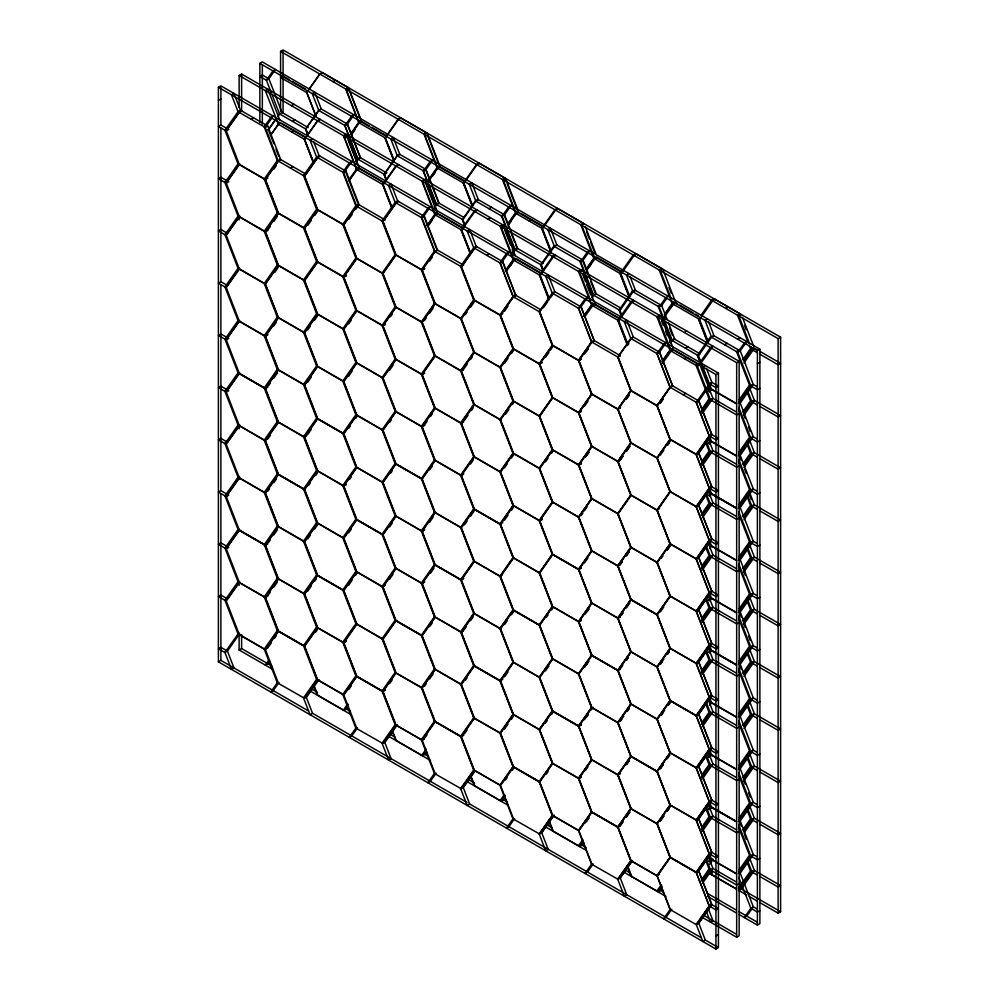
<?xml version="1.0" encoding="UTF-8"?>
<svg xmlns="http://www.w3.org/2000/svg" width="999" height="999" viewBox="0 0 999 999"><rect width="100%" height="100%" fill="white"/><g stroke="black" fill="none" stroke-linecap="round" stroke-linejoin="round"><path stroke-width="1.5" d="M267.707 177.884L265.222 179.321L239.273 164.335L226.286 130.881L239.273 112.425L241.758 110.989M270.304 226.436L267.707 230.12L265.222 231.556L239.273 216.571L226.286 183.129L239.273 164.66M268.319 129.932L276.111 118.856M277.834 116.396L279.57 113.936M270.517 135.327L278.309 124.251L280.794 122.815L278.396 124.276L270.542 135.414M316.046 116.471L306.768 92.62L319.767 74.026L322.352 72.627M265.222 179.321L278.197 160.851L280.694 159.415L267.707 125.974L240.522 110.252L233.978 93.419L231.481 94.855L238.037 111.688L265.222 127.41L278.197 160.851M239.273 216.908L226.286 235.364L239.273 268.818L265.222 283.803L278.197 265.334L265.222 231.893L238.037 216.146L224.937 182.467L218.394 178.696L220.879 177.26L227.422 181.031L239.648 163.711M273.763 169.268L276.361 165.572M356.206 161.638L357.929 159.178L360.539 157.78L347.452 124.113L321.241 109.003L318.743 110.439L305.769 128.896L308.029 134.715M265.222 231.556L278.197 213.099L265.222 179.645L238.037 163.911L224.937 130.245L218.394 126.461L220.879 125.025L226.111 128.047M239.273 269.143L226.286 287.612L239.273 321.054L265.222 336.039L267.707 334.603M278.446 213.411L265.472 231.868L278.446 265.309L304.408 280.294L317.382 261.838L304.408 228.396L277.31 212.712L264.223 179.033L277.31 160.477L264.223 126.811L270.766 117.532L273.251 116.096M273.763 221.503L277.223 216.583M350.05 134.765L358.703 122.452L361.188 121.016M351.161 133.841L358.941 122.765L361.438 121.329L369.48 125.949M351.673 134.565L355.132 129.633M267.707 386.85L265.222 388.286L239.273 373.301L226.286 339.847L239.273 321.391M278.446 265.647L265.472 284.116L278.446 317.557L304.408 332.542L317.382 314.073L304.408 280.632L277.31 264.935L264.223 231.268L277.31 212.712M317.632 209.902L304.658 228.371L317.632 261.813L343.581 276.798L346.079 275.362M274.638 272.515L278.097 267.595M307.754 225.387L311.213 220.467M314.673 215.547L318.144 210.627M355.956 161.326L357.679 158.866L360.164 157.43L347.19 123.988L344.705 125.424L357.679 158.866M349.5 179.033L356.418 169.181L354.72 164.823M348.876 180.569L356.668 169.493L359.153 168.057L383.017 181.806M265.222 336.039L278.197 317.582L265.222 284.128L238.037 268.369L224.937 234.703L218.394 230.919L220.879 229.483L227.422 233.267L239.648 215.946M313.624 141.571L319.081 155.607L346.079 171.216L359.053 204.658L356.568 206.094L343.581 224.563L317.632 209.578L304.658 176.124L317.632 157.667L320.117 156.231M226.286 392.095L239.273 373.626L265.222 388.611L278.197 422.065L265.222 440.522L239.273 425.537L226.286 392.095L228.783 390.659M278.446 317.894L265.472 336.351L278.446 369.792L304.408 384.777L317.382 366.321L304.408 332.879L277.31 317.17L264.223 283.491L277.31 264.935M317.632 262.15L304.658 280.607L317.632 314.061L343.581 329.046L356.568 310.577L343.581 277.135L316.596 261.501L303.496 227.822L316.596 209.266L303.496 175.599L316.596 157.043L319.081 155.607L305.981 174.163L303.496 175.599M273.763 325.986L276.361 322.302M348.663 219.43L352.123 214.51M355.594 209.578L359.053 204.658M434.865 207.055L436.613 204.57L439.098 203.134L425.999 169.468L399.6 154.246L397.115 155.682L384.128 174.138L386.388 179.957M265.222 388.286L278.197 369.817L265.222 336.376L238.037 320.604L224.937 286.925L218.394 283.142L220.879 281.706L227.422 285.489L239.648 268.169M343.581 276.798L356.568 258.341L343.581 224.887L316.596 209.266M239.273 425.874L226.286 444.33L239.273 477.784L265.222 492.769L278.197 474.3L265.222 440.859L238.037 425.062L224.937 391.383L218.394 387.6L220.879 386.163L227.422 389.947L239.648 372.627M278.446 370.13L265.472 388.599L278.446 422.04L304.408 437.025L306.893 435.589M317.632 314.385L304.658 332.854L317.632 366.296L343.581 381.281L356.568 362.824L343.581 329.37L316.596 313.723L303.496 280.057L316.596 261.501M385.252 324.101L382.767 325.537L356.805 310.552L343.831 277.11L356.805 258.641M268.581 385.614L270.304 383.154M273.763 378.234L277.223 373.314M307.754 329.87L310.352 326.186M314.673 320.03L317.27 316.333M429.27 178.771L437.062 167.695L435.926 164.785M428.658 180.32L437.312 168.007L463.886 183.329L472.614 205.782M432.629 176.111L435.227 172.415M267.707 543.568L265.222 545.004L239.273 530.019L226.286 496.578L239.273 478.109M278.446 422.377L265.472 440.834L278.446 474.275L304.408 489.26L317.382 470.804L304.408 437.362L277.31 421.615L264.223 387.949L238.037 372.827L224.937 339.161L218.394 335.377L220.879 333.941L227.422 337.724L239.648 320.404M317.632 366.633L304.658 385.09L317.632 418.544L343.581 433.529L356.568 415.06L343.581 381.618L316.596 365.959L303.496 332.28L316.596 313.723M356.805 310.889L343.831 329.345L356.805 362.799L382.767 377.784L395.741 359.315L382.767 325.874L355.869 310.289L342.782 276.623L355.869 258.067L342.782 224.388L355.869 205.831L358.354 204.395L385.252 219.955M395.991 255.145L383.017 273.614L395.991 307.055L421.953 322.04L434.927 303.584L421.953 270.13L395.154 254.633L382.055 220.954L395.154 202.397L397.639 200.961L424.438 216.458L437.412 249.9L434.927 251.336L421.953 269.805L395.991 254.82L383.017 221.366L395.991 202.909L398.476 201.473M267.707 439.085L270.304 435.402M307.754 382.118L311.213 377.197M348.663 323.913L351.261 320.217M434.315 206.568L436.039 204.108L428.146 183.754M434.565 206.88L436.288 204.42L438.786 202.984L463.973 217.507M426.998 225.499L434.777 214.423L437.262 212.987M427.247 225.811L435.027 214.735L437.512 213.299L463.474 228.284L460.989 229.72L470.005 252.984M428.621 225.299L432.08 220.367M304.408 437.025L317.382 418.556L304.408 385.114L277.31 369.393L264.223 335.714L277.31 317.17M382.767 325.537L395.741 307.08L382.767 273.626L355.869 258.067M239.273 582.267L226.286 548.813L239.273 530.357L265.222 545.342L278.197 578.783L265.222 597.252L238.037 581.743L224.937 548.064L218.394 544.293L220.879 542.857L227.422 546.628L239.648 529.308M356.805 363.137L343.831 381.593L356.805 415.035L382.767 430.02L395.741 411.563L382.767 378.109L355.869 362.525L342.782 328.846L355.869 310.289M424.438 372.852L421.953 374.288L395.991 359.303L383.017 325.849L395.991 307.392M430.369 206.805L427.884 208.242L421.328 217.52L434.428 251.186L461.126 266.633L474.1 300.075L461.126 318.544L435.177 303.559L422.19 270.105L435.177 251.648L437.662 250.212M267.707 491.333L269.443 488.873M273.763 482.717L276.361 479.021M307.754 434.353L311.213 429.433M348.663 376.148L352.123 371.228M390.447 316.72L392.17 314.26M429.62 260.976L432.217 257.292M513.424 252.41L515.172 249.925L517.657 248.489L504.557 214.822L477.959 199.488L475.474 200.924L462.5 219.38L464.747 225.2M265.222 545.004L278.197 526.548L265.222 493.094L238.037 477.285L224.937 443.606L218.394 439.835L220.879 438.399L227.422 442.17L239.648 424.862M278.446 526.86L265.472 545.317L278.446 578.758L304.408 593.743L317.382 575.287L304.408 541.845L277.31 526.073L264.223 492.407L277.31 473.851L264.223 440.172L277.31 421.615M317.632 471.116L304.658 489.572L317.632 523.026L343.581 538.011L356.568 519.542L343.581 486.101L316.596 470.417L303.496 436.738L316.596 418.181L303.496 384.515L316.596 365.959M356.805 415.372L343.831 433.828L356.805 467.282L382.767 482.267L395.741 463.798L382.767 430.357L355.869 414.747L342.782 381.069L355.869 362.525M395.991 359.628L383.017 378.097L395.991 411.538L421.953 426.523L424.438 425.087L427.035 421.391M435.177 303.883L422.19 322.352L435.177 355.794L461.126 370.779L463.611 369.343M268.581 542.345L270.304 539.885M273.763 534.952L277.223 530.032M308.616 485.364L310.352 482.904M315.547 475.524L317.27 473.064M348.663 428.396L350.399 425.936M355.594 418.544L357.317 416.084M389.585 370.192L393.044 365.272M424.438 320.604L426.161 318.144M429.62 313.224L433.091 308.291M507.629 224.013L515.422 212.937L502.447 179.495L504.932 178.059L478.971 163.074L476.486 164.51L463.511 182.967L472.539 206.244M507.879 224.325L515.671 213.249L542.445 228.684L551.173 251.136M509.253 223.813L510.988 221.353M343.581 485.764L356.568 467.307L343.581 433.853L317.632 418.868L304.658 437.337L317.632 470.779L343.581 485.764L346.079 484.328M421.953 374.288L434.927 355.819L421.953 322.377L395.154 306.855L382.055 273.177L395.154 254.633M278.446 579.095L265.472 597.564L278.446 631.006L304.408 645.991L317.382 627.534L304.408 594.08L277.31 578.309L264.223 544.63L238.037 529.507L224.937 495.841L218.394 492.057L220.879 490.621L226.111 493.643M317.632 523.351L304.658 541.82L317.632 575.262L343.581 590.247L356.568 571.79L343.581 538.336L316.596 522.639L303.496 488.961L277.31 473.851M316.596 418.181L342.782 433.304L355.869 466.97L382.767 482.604L395.741 516.046L382.767 534.502L356.805 519.517L343.831 486.076L356.805 467.619M395.991 411.875L383.017 430.332L395.991 463.786L421.953 478.771L434.927 460.302L421.953 426.86L395.154 411.313L382.055 377.634L395.154 359.078L382.055 325.412L395.154 306.855M463.611 421.59L461.126 423.027L435.177 408.042L422.19 374.588L435.177 356.131M474.35 300.387L461.376 318.856L474.35 352.297L500.312 367.282L513.286 348.826L500.312 315.372L473.701 299.987L460.614 266.308L473.701 247.752L476.198 246.316L502.797 261.701L515.771 295.142L514.048 297.602M270.304 592.12L267.707 595.816L265.222 597.252M273.763 587.2L277.223 582.28M307.754 538.836L310.352 535.152M314.673 528.995L318.144 524.075M349.538 479.408L351.261 476.948M389.585 422.44L391.308 419.967M465.347 314.648L467.07 312.188M470.541 307.255L474.001 302.335M512.674 251.81L514.41 249.35L506.505 228.996M512.924 252.123L514.66 249.663L517.145 248.227L543.094 263.212M505.357 270.741L513.136 259.665L500.162 226.211L502.647 224.775M505.606 271.054L513.386 259.977L540.259 275.462L548.988 297.914M510.439 265.609L512.162 263.149M421.953 426.523L434.927 408.067L421.953 374.613L395.154 359.078M461.126 370.779L474.1 352.322L461.126 318.868L434.428 303.421L421.328 269.742L434.428 251.186M476.835 246.716L474.35 248.152L461.376 266.608L474.35 300.062L500.312 315.047L513.286 296.578L515.771 295.142M435.177 408.366L422.19 426.835L435.177 460.277L461.126 475.262L463.611 473.826M474.35 352.635L461.376 371.091L474.35 404.545L500.312 419.53L513.286 401.061L500.312 367.62L473.701 352.21L460.614 318.531L473.701 299.987M267.707 648.051L271.166 643.131M274.638 638.211L276.361 635.751M307.754 591.083L311.213 586.163M314.673 581.231L316.408 578.771M348.663 532.879L351.261 529.183M390.447 473.451L392.17 470.979M430.494 416.471L432.217 414.011M464.485 368.119L467.07 364.423M470.541 359.503L472.265 357.043M504.532 311.139L507.992 306.218M461.126 423.027L474.1 404.558L461.126 371.116L434.428 355.644L421.328 321.978L434.428 303.421M356.805 572.102L343.831 590.559L356.805 624L382.767 638.985L395.741 620.529L382.767 587.087L355.869 571.428L342.782 537.762L355.869 519.205L342.782 485.526L355.869 466.97M395.991 516.358L383.017 534.815L395.991 568.269L421.953 583.254L424.438 581.818M435.177 460.614L422.19 479.07L435.177 512.524L461.126 527.509L474.1 509.04L461.126 475.599L434.428 460.102L421.328 426.423L434.428 407.879L421.328 374.2L434.428 355.644M474.35 404.87L461.376 423.339L474.35 456.78L500.312 471.765L513.286 453.309L500.312 419.855L473.701 404.433L460.614 370.766L473.701 352.21M513.536 349.126L500.561 367.595L513.536 401.036L539.485 416.021L552.472 397.565L539.485 364.111L512.986 348.776L499.887 315.097L512.986 296.541L515.472 295.105L540.684 309.69M315.547 632.242L317.27 629.782M348.663 585.127L352.123 580.194M355.594 575.274L357.317 572.814M389.585 526.923L392.17 523.226M429.62 469.942L432.217 466.258M464.485 420.354L467.944 415.434M471.403 410.514L473.126 408.054M504.532 363.386L507.992 358.466M511.451 353.534L513.174 351.074M586.001 269.255L593.781 258.179L580.806 224.738L583.291 223.301L557.342 208.316L554.857 209.753L541.87 228.209L550.899 251.486M586.251 269.568L594.03 258.491L621.003 274.038L629.732 296.491M589.348 266.596L591.083 264.136M239.648 581.543L227.422 598.863L220.879 595.079L218.394 596.515L224.937 600.299L238.037 633.965L264.223 649.088L277.31 682.754L304.408 698.239L317.382 679.77L304.408 646.328L278.446 631.343L265.472 649.8L278.446 683.254M316.596 522.639L303.496 541.196L316.596 574.862L303.496 593.418L316.596 627.097L343.581 642.494L356.568 624.025L343.581 590.584L317.632 575.599L304.658 594.055L317.632 627.509M382.767 586.75L395.741 568.281L382.767 534.84L356.805 519.855L343.831 538.311L356.805 571.765L382.767 586.75L385.252 585.314M421.953 531.006L434.927 512.549L421.953 479.095L395.991 464.11L383.017 482.579L395.991 516.021L421.953 531.006L424.438 529.57M461.126 475.262L474.1 456.805L461.126 423.351L434.428 407.879M516.021 295.454L513.536 296.89L500.561 315.347L513.536 348.801L539.485 363.786L552.472 345.317L539.485 311.875L512.986 296.541L499.887 262.874L506.443 253.596L508.928 252.16M356.805 624.338L343.831 642.807L356.805 676.248L382.767 691.233L385.252 689.797M395.991 568.593L383.017 587.062L395.991 620.504L421.953 635.489L434.927 617.032L421.953 583.578L395.154 567.994L382.055 534.315L355.869 519.205M463.611 578.309L461.126 579.745L435.177 564.76L422.19 531.318L435.177 512.849M474.35 457.117L461.376 475.574L474.35 509.028L500.312 524.013L502.797 522.577M513.536 401.373L500.561 419.83L513.536 453.284L539.485 468.269L552.472 449.8L539.485 416.358L512.986 400.999L499.887 367.332L512.986 348.776M552.722 345.629L539.735 364.098L552.722 397.54L578.671 412.525L581.156 411.089M319.006 679.57L306.893 696.79L304.408 698.239M389.585 579.158L393.044 574.238M429.62 522.19L433.091 517.27M470.541 463.986L473.126 460.289M505.394 414.398L508.853 409.478M512.312 404.545L514.048 402.085M545.442 357.43L548.901 352.497M583.716 315.984L591.508 304.907L578.521 271.453L581.018 270.017M583.965 316.296L591.758 305.219L618.818 320.816L628.096 344.667M421.953 583.254L434.927 564.785L421.953 531.343L395.154 515.771L382.055 482.092L395.154 463.536L382.055 429.87L395.154 411.313M513.536 453.608L500.561 472.077L513.536 505.519L539.485 520.504L541.982 519.068M552.722 397.877L539.735 416.333L552.722 449.787L578.671 464.772L591.645 446.303L578.671 412.862L552.26 397.565L539.173 363.886L552.26 345.342L539.173 311.663L552.26 293.107L554.757 291.671L579.857 306.193M620.342 407.592L617.857 409.028L591.895 394.043L578.921 360.589L591.895 342.133L594.38 340.696M348.663 689.61L351.261 685.913M430.494 573.201L433.953 568.269M464.485 524.837L467.07 521.153M470.541 516.221L474.001 511.301M504.532 467.869L507.117 464.173M511.451 458.017L514.048 454.333M586.351 351.461L588.074 349.001M667.132 319.568L661.675 305.532L634.69 289.972L632.192 291.408L619.218 309.865L621.478 315.684M314.098 686.35L317.482 695.079L343.444 710.064L346.903 705.132M348.526 704.932L345.929 708.628L343.444 710.064M382.767 691.233L395.741 672.764L382.767 639.323L355.869 623.663L342.782 589.984L316.596 574.862M461.126 579.745L474.1 561.288L461.126 527.834L434.428 512.325L421.328 478.658L395.154 463.536M500.312 524.013L513.286 505.544L500.312 472.102L473.701 456.668L460.614 422.989L473.701 404.433M578.671 412.525L591.645 394.068L578.671 360.614L552.26 345.342M435.177 617.332L422.19 635.801L435.177 669.243L461.126 684.228L474.1 665.771L461.126 632.317L434.428 616.783L421.328 583.116L434.428 564.56L421.328 530.881L434.428 512.325M474.35 561.6L461.376 580.057L474.35 613.511L500.312 628.496L513.286 610.027L500.312 576.585L473.701 561.126L460.614 527.447L473.701 508.891L460.614 475.224L473.701 456.668M513.536 505.856L500.561 524.313L513.536 557.767L539.485 572.752L552.472 554.283L539.485 520.841L512.986 505.457L499.887 471.79L512.986 453.234L499.887 419.555L512.986 400.999M552.722 450.112L539.735 468.581L552.722 502.022L578.671 517.007L591.645 498.551L578.671 465.097L552.26 449.787L539.173 416.121L552.26 397.565M591.895 394.368L578.921 412.837L591.895 446.278L617.857 461.263L620.342 459.827L622.939 456.143M389.585 683.641L392.17 679.944M429.62 626.673L432.217 622.976M504.532 520.104L507.992 515.184M511.451 510.264L513.174 507.804M545.442 461.913L548.039 458.216M551.498 453.296L553.221 450.836M664.36 314.498L672.14 303.421L659.165 269.98L661.65 268.544L635.701 253.559L633.216 254.995L620.229 273.451L629.258 296.715M664.61 314.81L672.389 303.733L699.562 319.393L708.291 341.845M670.304 308.142L673.763 303.221M277.31 578.309L264.223 596.853L277.31 630.531L303.496 645.654L316.596 679.32L342.782 694.442L355.869 728.109L382.767 743.468L395.741 725.012L382.767 691.57L356.805 676.585L343.831 695.042L356.805 728.483M461.126 631.992L474.1 613.523L461.126 580.082L435.177 565.097L422.19 583.553L435.177 617.007L461.126 631.992L463.611 630.556M539.485 520.504L552.472 502.047L539.485 468.593L512.986 453.234M617.857 409.028L630.831 390.559L617.857 357.118L591.545 341.895L578.446 308.229L585.002 298.951L587.487 297.515L580.943 306.793L578.446 308.229M435.177 669.58L422.19 688.036L435.177 721.49L461.126 736.475L463.611 735.039M474.35 613.836L461.376 632.305L474.35 665.746L500.312 680.731L502.797 679.295M513.536 558.091L500.561 576.56L513.536 610.002L539.485 624.987L552.472 606.53L539.485 573.076L512.986 557.679L499.887 524.013L473.701 508.891M552.26 449.787L539.173 468.344L552.26 502.022L578.671 517.345L591.645 550.786L578.671 569.255L552.722 554.27L539.735 520.816L552.722 502.36M617.857 357.118L620.342 355.681L594.03 340.459L591.545 341.895L578.446 360.452L591.545 394.13L578.446 412.687L591.545 446.353L617.857 461.6L630.831 495.042L617.857 513.511L591.895 498.526L578.921 465.072L591.895 446.615M631.081 390.871L618.106 409.34L631.081 442.782L657.03 457.767L670.004 439.31L657.03 405.856L630.819 390.696L617.732 357.018L630.819 338.461L633.316 337.025L659.515 352.185L672.589 385.814L698.776 400.936L711.875 434.615L717.107 437.637M397.365 724.812L385.252 742.032L382.767 743.468M424.438 686.301L426.161 683.84M429.62 678.908L433.091 673.988M464.485 629.32L466.208 626.86M470.541 620.704L473.126 617.02M586.351 455.944L588.948 452.26M626.398 398.976L628.995 395.279M669.405 342.295L671.128 339.835L658.154 306.393L660.639 304.957M669.642 342.607L671.378 340.147L698.476 355.756L711.563 389.435L709.814 391.908M662.075 361.226L669.867 350.149L656.892 316.695L659.377 315.259M662.325 361.538L670.117 350.462L672.602 349.026M701.198 314.997L711.575 300.237L714.06 298.801L740.022 313.786L737.524 315.222L748.251 342.844M421.953 739.972L434.927 721.515L421.953 688.061L395.991 673.076L383.017 691.545L395.991 724.987L421.953 739.972L424.438 738.536M617.857 461.263L630.831 442.807L617.857 409.353L591.545 394.13M665.222 344.031L659.502 352.147L672.502 385.626L670.004 387.063L657.03 405.532L631.081 390.547L618.106 357.093L631.081 338.636L633.566 337.2M435.177 773.726L422.19 740.284L435.177 721.827L461.126 736.8L474.1 770.254L461.126 788.711L434.428 773.476L421.328 739.797L395.154 724.675L382.055 691.008L355.869 675.886L342.782 642.22L355.869 623.663M591.895 498.851L578.921 517.32L591.895 550.761L617.857 565.746L620.342 564.31L622.065 561.85M631.081 443.119L618.106 461.575L631.081 495.029L657.03 510.014L659.515 508.578M425.299 737.312L427.035 734.839M465.347 680.331L467.07 677.871M504.532 624.6L507.117 620.903M511.451 614.747L514.048 611.051M581.156 515.571L582.892 513.111M626.398 451.211L629.857 446.291M660.389 402.859L662.986 399.163M391.895 730.132L395.841 740.309L421.803 755.294L426.123 749.15M426.024 751.398L424.288 753.858L421.803 755.294M461.126 736.475L474.1 718.006L461.126 684.565L434.428 669.018L421.328 635.339L395.154 620.217L382.055 586.55L395.154 567.994M500.312 680.731L513.286 662.275L500.312 628.821L473.701 613.349L460.614 579.682L434.428 564.56M513.536 662.574L500.561 681.043L513.536 714.485L539.485 729.47L552.472 711.013L539.485 677.559L512.986 662.137L499.887 628.471L512.986 609.914L499.887 576.236L512.986 557.679M552.722 606.843L539.735 625.299L552.722 658.753L578.671 673.738L591.645 655.269L578.671 621.828L552.26 606.48L539.173 572.802L552.26 554.245L539.173 520.579L552.26 502.022M591.895 551.098L578.921 569.555L591.895 603.009L617.857 617.994L630.831 599.525L617.857 566.083L591.545 550.811L578.446 517.145L591.545 498.588L578.446 464.91L591.545 446.353M631.081 495.354L618.106 513.823L631.081 547.265L657.03 562.25L670.004 543.793L657.03 510.339L630.819 495.154L617.732 461.476L630.819 442.919L617.732 409.253L630.819 390.696M670.254 439.61L657.28 458.079L670.254 491.52L696.216 506.505L698.701 505.069L709.952 489.073M464.485 733.803L467.07 730.119M504.532 676.835L507.992 671.915M546.303 617.407L548.039 614.934M551.498 610.014L553.221 607.554M660.389 455.094L663.848 450.174M667.307 445.254L670.766 440.334M708.578 391.034L710.314 388.574L697.327 355.132L700.074 353.671M708.828 391.346L710.564 388.886L736.513 403.871M702.122 408.741L709.04 398.888L696.066 365.447L698.551 364.011L686.775 357.18L684.29 358.616M702.022 410.989L710.664 398.688M742.719 359.74L750.511 348.663L749.375 345.754M744.342 359.54L752.135 348.464M552.26 554.245L578.446 569.368L591.545 603.046L578.671 621.49L552.722 606.505L539.735 573.064L552.722 554.595L578.671 569.58L591.645 603.034L617.857 618.319L630.831 651.773L657.03 667.07L670.104 700.624L696.291 715.746L709.377 749.412L715.933 753.196L718.418 751.76M617.857 565.746L630.831 547.29L617.857 513.836L591.545 498.588M657.03 510.014L670.004 491.545L657.03 458.104L630.819 442.919M672.752 385.939L670.254 387.375L657.28 405.831L670.254 439.285L696.216 454.27L709.19 435.801L711.675 434.365L698.701 400.924M513.536 714.822L500.561 733.278L513.536 766.733L539.485 781.717L552.472 763.248L539.485 729.807L512.986 714.372L499.887 680.694L473.701 665.584L460.614 631.905L473.701 613.349M552.722 659.078L539.735 677.547L552.722 710.988L578.671 725.973L591.645 707.517L578.671 674.063L552.26 658.703L539.173 625.037L512.986 609.914M630.819 495.154L617.732 513.698L630.819 547.377L617.732 565.933L630.819 599.6L617.732 618.156L630.819 651.835L617.857 670.229L591.895 655.244L578.921 621.803L591.895 603.334M631.081 547.602L618.106 566.058L631.081 599.512L657.03 614.497L670.004 596.028L657.03 562.587L630.819 547.377M670.254 491.858L657.28 510.314L670.254 543.768L696.216 558.753L698.701 557.317L709.952 541.308M474.862 771.278L463.611 787.274L461.126 788.711M504.532 729.083L507.992 724.15M511.451 719.23L513.174 716.77M545.442 670.878L548.901 665.946M587.212 611.438L588.948 608.978M626.398 555.694L628.995 552.01M711.675 434.365L698.701 452.834L696.216 454.27M708.578 443.281L710.314 440.821L708.616 436.451M739.11 399.85L749.487 385.077L736.513 351.636L738.998 350.187M708.828 443.593L710.564 441.133L736.513 456.118M738.998 402.098L751.111 384.877M702.122 460.976L709.04 451.136L705.656 442.407M702.022 463.236L710.664 450.924M742.719 411.988L750.511 400.911L746.553 390.721M743.481 413.012L752.135 400.699M696.216 506.505L709.19 488.049L711.675 486.613L698.701 453.159M670.254 544.093L657.28 562.562L670.254 596.003L696.216 610.988L698.701 609.552L711.675 591.096L698.701 557.642M505.394 780.082L507.117 777.622M512.312 770.241L514.048 767.781M545.442 723.114L547.165 720.654M551.498 714.497L553.221 712.037M586.351 664.909L588.948 661.226M621.203 615.322L622.939 612.862M626.398 607.941L629.857 603.021M661.251 558.354L662.986 555.894M667.307 549.737L669.904 546.041M708.578 495.516L710.314 493.056L708.616 488.698M739.11 452.085L749.487 437.312L738.773 409.69M738.998 454.345L751.111 437.112M470.829 776.835L474.213 785.551L500.162 800.536L503.621 795.616M701.261 514.448L709.04 503.371L705.656 494.642M505.244 795.416L502.647 799.1L500.162 800.536M702.022 515.472L710.664 503.171M742.719 464.223L750.511 453.146L747.127 444.418M743.481 465.247L752.135 452.947M696.216 558.753L709.19 540.284L711.675 538.848L698.701 505.407M591.545 603.046L578.446 621.59L591.545 655.269L578.446 673.826L591.545 707.492L617.857 722.801L630.831 756.255L617.857 774.712L591.895 759.727L578.921 726.285L591.895 707.816M631.081 652.085L618.106 670.541L631.081 703.995L657.03 718.98L670.004 700.511L657.03 667.07L670.104 648.401L657.005 614.722L630.819 599.6M670.254 596.341L657.28 614.797L670.254 648.251L696.216 663.236L698.701 661.8L710.813 644.567M546.303 774.125L548.039 771.665M586.351 717.157L588.074 714.697M622.939 665.109L620.342 668.793L617.732 670.391L591.545 655.269M626.398 660.177L628.121 657.717L626.323 660.289M660.389 611.825L663.848 606.905M739.11 504.333L749.487 489.56L738.773 461.925M738.998 506.58L751.111 489.36M702.122 565.459L709.04 555.619L705.656 546.89M702.022 567.719L710.664 555.407M742.719 516.471L750.511 505.394L746.553 495.204M743.481 517.494L752.135 505.182M434.428 669.018L421.328 687.574L434.428 721.241L460.614 736.363L473.701 770.029L499.887 785.152L512.986 818.83L539.485 833.953L552.472 815.496L539.485 782.042L513.536 767.057L500.561 785.526L513.536 818.968M552.722 763.236L539.735 729.782L552.722 711.325L578.671 726.31L591.645 759.752L578.671 778.221L552.26 763.161L539.173 729.482L552.26 710.938L539.173 677.26L552.26 658.703M630.819 651.835L617.732 670.391L630.819 704.058L617.857 722.477L591.895 707.492L578.921 674.038L591.895 655.581L617.857 670.566L630.831 704.008L657.03 719.305L670.004 752.759L657.03 771.216L631.081 756.231L618.106 722.789L631.081 704.32M696.216 610.988L709.19 592.532L711.675 591.096M552.26 710.938L578.446 726.048L591.545 759.727L617.857 775.049L630.831 808.491L617.857 826.96L591.895 811.975L578.921 778.521L591.895 760.064M670.254 648.576L657.28 667.045L670.254 700.486L696.216 715.471L698.701 714.035L709.952 698.039M554.095 815.284L541.982 832.517L539.485 833.953M620.342 721.041L623.801 716.121M627.26 711.188L628.995 708.728M660.389 664.073L663.848 659.14M667.307 654.22L669.043 651.76M708.578 599.999L710.314 597.539L708.616 593.181M739.11 556.568L749.487 541.795L738.773 514.173M708.828 600.312L710.564 597.852L736.513 612.837M738.998 558.828L751.111 541.595M702.122 617.707L709.04 607.854L705.656 599.125M702.022 619.954L710.664 607.654M742.719 568.706L750.511 557.629L746.553 547.452M744.342 568.506L752.135 557.43M591.545 759.727L578.446 778.283L591.545 811.95L578.671 830.456L552.722 815.471L539.735 782.03L552.722 763.561L578.671 778.546L591.645 812L617.732 827.072L630.819 860.738L657.005 875.861L670.104 909.54L696.291 924.649L702.834 941.495L705.319 940.059L717.107 946.852M696.216 663.236L709.19 644.767L711.675 643.331L698.701 609.889M586.351 821.64L588.948 817.944M628.995 760.976L626.398 764.66L628.945 761.038M661.251 715.072L664.71 710.152M668.169 705.232L669.904 702.772M708.578 652.247L710.314 649.787L708.616 645.416M739.11 608.816L749.487 594.043L738.773 566.408M738.998 611.063L751.111 593.843M549.188 822.077L552.572 830.793L578.521 845.778L582.854 839.635M701.261 671.178L709.04 660.102L705.656 651.373M582.742 841.882L581.018 844.342L578.521 845.778M702.022 672.202L710.664 659.889M742.719 620.953L750.511 609.877L747.127 601.148M743.481 621.977L752.135 609.665M696.216 715.471L709.19 697.015L711.675 695.579L698.701 662.125M670.254 753.059L657.28 771.528L670.254 804.969L696.216 819.954L698.701 818.518L711.675 800.062L698.701 766.608M622.939 821.827L620.342 825.524L617.732 827.072L630.819 808.516L617.732 774.837L630.819 756.293L617.732 722.614L630.819 704.058M626.398 816.907L629.857 811.987L626.323 816.97M660.389 768.556L662.986 764.859M667.307 758.703L669.904 755.007M739.11 661.051L749.487 646.291L738.773 618.656M738.998 663.311L751.111 646.078M702.122 722.19L709.04 712.337L705.656 703.608M702.022 724.437L710.664 712.137M742.719 673.189L750.511 662.112L746.553 651.935M743.481 674.213L752.135 661.912M512.986 714.372L499.887 732.929L512.986 766.595L539.173 781.717L552.26 815.384L578.446 830.506L591.545 864.185L617.857 879.195L630.831 860.738L617.857 827.284L591.895 812.299L578.921 830.768L591.895 864.21M657.03 823.463L670.004 804.994L657.03 771.553L631.081 756.568L618.106 775.024L631.081 808.478M709.19 749.25L696.216 715.808L670.254 700.823L657.28 719.28L670.254 752.734L696.216 767.719L709.19 749.25L711.675 747.814L698.701 714.372M670.254 805.306L657.28 823.763L670.254 857.217L696.216 872.202L698.701 870.766L709.952 854.757M660.389 820.791L663.848 815.871M667.307 810.951L670.766 806.018M711.675 747.814L698.701 766.283L696.216 767.719M708.578 756.73L710.314 754.27L709.178 751.36M739.11 713.298L749.487 698.526L738.773 670.891M708.828 757.042L710.564 754.582L736.513 769.567M738.998 715.546L751.111 698.326M702.122 774.425L709.04 764.585L705.656 755.856M702.022 776.685L710.664 764.372M742.719 725.436L750.511 714.36L746.553 704.183M744.342 725.224L752.135 714.148M657.03 875.698L670.004 857.242L657.03 823.788L631.081 808.803L618.106 827.272L631.081 860.713L657.03 875.698L659.515 874.262M696.216 819.954L709.19 801.498L711.675 800.062M708.578 808.965L710.314 806.505L708.616 802.147M739.11 765.534L749.487 750.773L738.773 723.139M708.828 809.277L710.564 806.817L736.513 821.802M738.998 767.794L751.111 750.561M627.547 867.319L630.931 876.036L656.892 891.021L661.213 884.877M702.122 826.673L709.04 816.82L705.656 808.091M661.975 885.901L659.377 889.585L656.892 891.021M702.022 828.92L710.664 816.62M742.719 777.672L750.511 766.595L747.127 757.866M743.481 778.696L752.135 766.395M696.216 872.202L709.19 853.733L711.675 852.297L698.701 818.855L696.216 820.291L709.19 853.733M708.578 861.213L710.314 858.753L708.616 854.382M739.11 817.781L749.487 803.009L738.773 775.374M710.202 861.001L711.937 858.541M738.998 820.029L751.111 802.809M701.261 880.144L709.04 869.068L705.656 860.339M702.022 881.168L710.664 868.855M742.719 829.919L750.511 818.843L747.127 810.114M743.481 830.943L752.135 818.631M698.701 871.091L711.675 904.545L709.19 905.981L696.216 924.437L698.701 923.001L709.952 907.005M739.11 870.017L749.487 855.256L738.773 827.622M738.998 872.277L751.111 855.044M738.398 888.311L750.511 871.078L746.553 860.901M740.022 888.111L752.135 870.878M239.648 111.488L227.422 128.809L224.937 130.245L238.037 111.688L240.522 110.252M274.613 70.642L268.893 78.759L266.396 80.195L259.852 76.411L262.337 74.975L268.893 78.759L281.98 112.425L308.167 127.547M238.037 163.911L224.937 182.467L227.422 181.031M272.44 117.258L266.708 125.375L264.223 126.811M268.144 129.945L275.999 118.819M277.747 116.334L279.495 113.861L282.055 112.5M315.821 115.759L306.793 92.482L319.867 74.063M238.037 216.146L224.937 234.703L227.422 233.267M308.404 136.001L305.682 128.983L318.768 110.427L312.225 93.594L314.71 92.158L321.266 108.991M313.311 161.85L304.583 139.398L317.682 120.842L320.167 119.405M238.037 268.369L224.937 286.925L227.422 285.489M353.171 115.996L347.452 124.113L344.955 125.549L318.743 110.439M351.286 133.991L359.141 122.852L361.626 121.416M238.037 320.604L224.937 339.161L227.422 337.724M342.782 172.165L349.325 162.887L351.81 161.451L345.267 170.729L342.782 172.165L355.869 205.831L382.767 221.391L395.741 254.832L382.767 273.301L356.805 258.316L343.831 224.862L356.805 206.406L359.303 204.97M356.306 161.688L358.054 159.216L344.955 125.549L351.511 116.271L353.996 114.835M349.101 180.769L356.955 169.63L359.453 168.194M394.056 160.427L385.327 137.974L398.426 119.418L400.911 117.982M238.037 372.827L224.937 391.383L227.422 389.947M397.327 155.782L390.784 138.948L393.269 137.512L399.812 154.345L397.327 155.782L384.24 174.338L386.426 179.945M391.87 207.205L383.141 184.753L396.241 166.196L398.726 164.76M238.037 425.062L224.937 443.606L227.422 442.17M264.223 387.949L277.31 369.393M395.891 203.434L384.54 219.518L382.055 220.954M428.971 180.582L437.699 168.207L440.184 166.771M238.037 477.285L224.937 495.841L227.422 494.405L239.648 477.085M421.328 217.52L423.826 216.084L429.545 207.967M427.659 226.124L435.514 214.997L438.012 213.561M463.886 183.329L476.985 164.773L479.47 163.337M238.037 529.507L224.937 548.064L227.422 546.628M464.972 225.312L462.799 219.693L475.886 201.136L478.371 199.7L471.828 182.867L469.343 184.303L475.886 201.136M470.429 252.56L461.7 230.107L474.8 211.551L477.285 210.115M238.037 581.743L224.937 600.299L227.422 598.863M264.223 544.63L277.31 526.073M303.496 488.961L316.596 470.417M342.782 433.304L355.869 414.747M475.324 247.552L463.099 264.872L460.614 266.308M508.404 224.7L516.258 213.561L518.743 212.125M238.037 633.965L224.937 652.522L231.481 669.355L233.978 667.919L227.422 651.086L220.879 647.302L218.394 648.738L224.937 652.522L227.422 651.086L239.648 633.766M499.887 262.874L502.385 261.438L508.104 253.321M506.218 271.478L514.073 260.352L516.57 258.916M542.445 228.684L555.544 210.127L558.029 208.691M264.223 649.088L277.31 630.531M543.531 270.667L541.358 265.047L554.445 246.491L556.93 245.055L550.387 228.222L547.902 229.658L554.445 246.491M268.806 660.164L265.309 665.122L267.794 663.686L269.543 661.201M540.259 275.462L553.359 256.905L555.844 255.469M277.31 682.754L270.766 692.032L273.251 690.596L278.983 682.479M303.496 645.654L316.596 627.097M342.782 589.984L355.869 571.428M382.055 534.315L395.154 515.771M421.328 478.658L434.428 460.102M543.406 307.754L547.764 301.573M550.387 297.852L553.009 294.143M588.848 252.06L583.116 260.177L580.631 261.613L553.833 246.166L540.859 264.623L543.119 270.442M586.962 270.055L594.817 258.916L597.302 257.48M316.596 679.32L303.496 697.876L310.04 714.71L312.537 713.274L467.033 802.472M550.387 350.087L553.009 346.378M591.982 297.764L593.731 295.292L596.216 293.843L583.116 260.177L556.318 244.73M584.777 316.833L592.632 305.706L595.117 304.27L583.116 273.401M621.003 274.038L634.103 255.482L636.588 254.046M342.782 694.442L355.869 675.886M395.154 620.217L382.055 638.773L395.154 672.452L421.953 687.737L434.927 669.268L421.953 635.826L395.991 620.841L383.017 639.298L395.991 672.752M584.427 354.071L587.924 349.126M622.09 316.021L619.917 310.402L633.004 291.845L635.489 290.409L630.032 276.386M348.226 704.283L343.868 710.476L346.353 709.04L348.102 706.555M618.818 320.816L631.917 302.26L634.402 300.824M355.869 728.109L349.325 737.387L351.81 735.951L357.542 727.834M382.055 691.008L395.154 672.452M421.328 635.339L434.428 616.783M460.614 579.682L473.701 561.126M499.887 524.013L512.986 505.457M584.427 406.293L587.924 401.348M627.197 345.691L628.945 343.219M666.595 298.576L661.675 305.532L659.19 306.968L632.192 291.408M664.647 316.646L673.376 304.27L675.861 302.834M382.055 743.231L384.54 741.795L391.084 758.628L388.599 760.064L382.055 743.231L395.154 724.675M388.037 736.85L390.659 733.141M393.269 729.432L395.891 725.711M585.302 457.292L588.798 452.347M626.323 399.15L628.945 395.442M670.541 343.119L672.29 340.647L674.775 339.21L668.231 322.365M662.462 363.424L671.191 351.061L673.676 349.625M699.562 319.393L712.649 300.836L715.147 299.4M421.328 739.797L434.428 721.241M473.701 665.584L460.614 684.128L473.701 717.806L500.312 732.979L513.286 714.51L500.312 681.068L474.35 666.083L461.376 684.54L474.35 717.994M584.427 510.751L587.05 507.042M622.839 456.331L620.217 460.039L617.732 461.476M626.323 451.386L629.82 446.428M660.364 403.134L662.986 399.425M698.476 355.756L711.563 337.2L714.048 335.764L708.591 321.74M425.911 750.873L422.427 755.831L424.912 754.395L426.66 751.91M700.736 363.499L712.087 347.427M434.428 773.476L427.884 782.741L430.369 781.305L436.101 773.189M460.614 736.363L473.701 717.806M499.887 680.694L512.986 662.137M539.173 625.037L552.26 606.48M591.545 550.811L578.446 569.368L581.156 567.819M672.589 385.814L670.104 387.25L657.005 405.806L670.104 439.485L657.005 458.042L670.104 491.708L696.291 506.83L709.377 540.509L715.933 544.28L718.418 542.844M718.418 438.386L715.933 439.822L709.377 436.051L696.291 402.372L709.377 383.816L711.875 382.38L717.107 385.402M584.427 562.986L587.924 558.041M667.357 445.467L669.093 442.994M745.966 342.769L740.234 350.886L737.749 352.322L710.564 336.651L697.577 355.107L700.961 363.836M701.748 412.225L710.476 399.85L712.961 398.414L736.525 412.025M702.484 413.261L712.087 399.65M744.08 360.764L751.935 349.638L754.42 348.201L757.042 349.712M743.943 363.037L753.546 349.438M701.398 937.786L469.642 803.983L467.157 805.431L460.614 788.586L473.701 770.029M670.104 491.708L657.005 510.264L670.104 543.943L696.291 559.053L709.377 592.732L715.933 596.515L718.418 595.079M718.418 490.621L715.933 492.057L709.377 488.274L696.291 454.607L709.377 436.051L711.875 434.615M460.614 788.586L463.099 787.15L466.595 782.205M468.344 779.732L473.576 772.314M585.302 613.973L588.798 609.028M621.965 562.025L620.217 564.497L617.732 565.933M626.323 555.831L628.945 552.122M709.19 488.049L696.216 454.595L698.776 453.171L711.001 435.851M709.814 444.13L711.563 441.658L709.927 437.45M738.623 403.309L750.848 386.001L753.333 384.565L757.254 386.825M752.459 385.801L740.234 403.109L753.333 436.788L757.254 439.061M701.748 464.448L710.476 452.072L712.961 450.636L736.525 464.248M702.484 465.484L712.087 451.873M744.08 412.987L751.935 401.86L754.42 400.424L780.606 415.547L778.121 416.983L759.789 406.393M743.943 415.272L754.42 400.424L748.963 386.388M499.887 785.152L512.986 766.595M670.104 543.943L657.005 562.499L670.104 596.166L696.291 611.288L709.377 644.954L715.933 648.738L718.418 647.302M696.291 506.83L709.377 488.274L711.875 486.838L717.107 489.86M584.427 667.444L587.05 663.723M621.091 615.484L622.839 613.011M667.357 549.925L669.967 546.216M709.19 540.284L696.216 506.843L698.776 505.394L711.001 488.074M709.814 496.366L711.563 493.893L709.927 489.685M738.623 455.544L750.848 438.224L753.333 436.788M752.459 438.024L740.234 455.344L753.333 489.011L757.254 491.283M504.47 796.228L500.986 801.186L503.471 799.749L505.219 797.277M702.622 515.434L710.476 504.308L712.961 502.872L736.525 516.471M702.484 517.707L712.087 504.108M744.08 465.222L751.935 454.083L754.42 452.647L780.606 467.769L778.121 469.205L759.789 458.628M743.943 467.495L753.546 453.883M512.986 818.83L506.443 828.109L508.928 826.673L514.66 818.543M539.173 781.717L552.26 763.161M591.545 707.492L578.446 726.048L581.156 724.537M657.005 614.722L670.104 596.166M696.291 559.053L709.377 540.509L711.875 539.073L717.107 542.095M584.427 719.667L587.924 714.722M591.408 709.777L593.156 707.292M709.19 592.532L696.216 559.078L698.776 557.617L711.001 540.309M709.814 548.588L711.563 546.116L709.927 541.908M738.623 507.767L750.848 490.447L753.333 489.011L740.234 507.567L753.333 541.246L757.254 543.506M701.748 568.906L710.476 556.53L712.961 555.094L736.525 568.706M702.484 569.942L712.087 556.331M744.08 517.445L751.935 506.318L754.42 504.882L780.606 519.992L778.121 521.428L759.789 510.851M743.943 519.717L754.42 504.882L749.512 492.257M553.883 815.184L541.658 832.504L548.201 849.35L545.716 850.786L539.173 833.94L552.26 815.384M696.291 611.288L709.377 592.732L711.875 591.296L717.107 594.318M585.302 770.654L587.924 766.945M620.217 721.178L621.965 718.706M627.197 711.288L628.945 708.803M660.364 664.273L662.112 661.8M667.357 654.382L669.093 651.91M709.19 644.767L696.216 611.326L698.776 609.852L711.001 592.532M709.814 600.824L711.563 598.339L709.927 594.13M738.623 560.002L750.848 542.682L753.333 541.246L740.234 559.802L753.333 593.468L757.254 595.741M701.748 621.128L710.476 608.766L712.961 607.33L736.525 620.928M702.484 622.165L712.087 608.566M744.08 569.68L751.935 558.541L754.42 557.105L780.606 572.227L778.121 573.663L759.789 563.074M743.943 571.952L754.42 557.105L748.963 543.081M578.446 830.506L591.545 811.95M670.104 700.624L657.005 719.18L670.104 752.846L696.291 767.969L709.377 801.648L715.933 805.419L718.418 803.983M709.814 705.269L711.563 702.796L696.291 663.511L709.377 644.954L711.875 643.518L717.107 646.553M585.302 822.889L588.798 817.944M661.238 715.272L662.986 712.799M668.231 705.369L669.967 702.896M709.19 697.015L696.216 663.561L698.776 662.075L711.001 644.755M709.814 653.046L711.563 650.574L709.927 646.365M738.623 612.225L750.848 594.904L753.333 593.468M752.459 594.705L740.234 612.025L753.333 645.704L757.254 647.964M583.029 841.583L579.545 846.54L582.03 845.104L583.778 842.632M701.748 673.363L710.476 660.988L712.961 659.552L736.525 673.164M702.484 674.4L712.087 660.789M744.08 621.902L751.935 610.776L754.42 609.34L780.606 624.45L778.121 625.886L759.789 615.309M743.943 624.175L753.546 610.576M591.545 864.185L585.002 873.463L587.487 872.027L593.219 863.91M718.418 856.218L715.933 857.654L709.377 853.87L696.291 820.204L670.104 805.082L657.005 771.403L670.104 752.846M696.291 715.746L709.377 697.19L711.875 695.754L717.107 698.776M620.217 825.636L622.839 821.927M660.364 768.731L662.986 765.022M696.216 715.808L698.776 714.31L711.001 696.99M738.623 664.46L750.848 647.14L753.333 645.704L740.234 664.26L753.333 697.926L757.254 700.199M702.622 724.35L710.476 713.211L712.961 711.775L736.525 725.386M702.484 726.623L712.087 713.011M744.08 674.138L751.935 662.999L754.42 661.563L780.606 676.685L778.121 678.121L759.789 667.532M743.943 676.41L753.546 662.799M617.857 879.195L620.342 877.759L632.454 860.526L620.217 877.859L626.76 894.704L624.275 896.14L617.732 879.295L630.819 860.738M718.418 908.441L715.933 909.877L709.377 906.105L696.291 872.427L670.104 857.304L657.005 823.638L670.104 805.082M696.291 767.969L709.377 749.412L711.875 747.976L717.107 750.998M660.364 820.966L663.86 816.008M667.357 811.063L669.093 808.591M709.19 801.498L696.216 768.044L698.776 766.533L711.875 747.976L698.776 714.31M709.814 757.504L711.563 755.032L709.927 750.823M738.623 716.683L750.848 699.362L753.333 697.926L740.234 716.483L753.333 750.162L757.254 752.422M701.748 777.809L710.476 765.446L712.961 764.01L736.525 777.609M702.484 778.858L712.087 765.246M744.08 726.36L751.935 715.222L754.42 713.786L780.606 728.908L778.121 730.344L759.789 719.767M743.943 728.633L754.42 713.786L748.963 699.762M657.005 875.861L670.104 857.304M717.107 803.233L711.875 800.211L709.377 801.648L696.291 820.204L698.776 818.768L711.001 801.448M709.814 809.727L711.563 807.254L709.927 803.046M738.623 768.905L750.848 751.598L753.333 750.162M752.459 751.398L740.234 768.706L753.333 802.384L757.254 804.657M661.588 886.95L658.104 891.895L660.589 890.459L662.337 887.986M701.748 830.044L710.476 817.669L712.961 816.233L736.525 829.844M702.484 831.081L712.087 817.469M744.08 778.583L751.935 767.457L754.42 766.021L780.606 781.143L778.121 782.579L759.789 771.99M743.943 780.868L754.42 766.021L748.963 751.985M670.104 909.54L663.561 918.818L666.046 917.382L671.778 909.265M696.291 872.427L709.377 853.87L711.875 852.434L717.107 855.456M670.254 909.452L657.28 876.011L670.254 857.542L696.216 872.527L698.776 870.991L711.001 853.67M709.814 861.962L711.563 859.49L709.927 855.281M738.623 821.141L750.848 803.82L753.333 802.384M709.69 864.235L713.174 859.29M752.459 803.621L740.234 820.941L753.333 854.607L757.254 856.88M702.622 881.031L710.476 869.904L712.961 868.468L736.525 882.067M702.484 883.303L712.087 869.704M744.08 830.818L751.935 819.679L754.42 818.243L780.606 833.366L778.121 834.802L759.789 824.225M743.943 833.091L753.546 819.48M717.107 907.691L711.875 904.657L709.377 906.105L696.291 924.649L698.776 923.213L711.001 905.906M738.623 873.363L750.848 856.043L753.333 854.607L740.234 873.163L753.333 906.842L757.254 909.102M746.703 895.004L738.835 890.471L742.332 885.514M744.08 883.041L751.935 871.915L754.42 870.479L780.606 885.589L778.121 887.025L759.789 876.448M218.394 87.288L220.879 85.852L718.418 373.102L718.418 947.614L715.933 949.05L218.394 661.8L218.394 87.288L715.933 374.538L718.418 373.102M239.123 107.742L239.123 75.487L241.608 74.051L739.148 361.301L739.148 935.813L736.663 937.249L701.31 916.832M259.852 122.49L259.852 63.349L262.337 61.913L759.877 349.163L759.877 923.675L757.392 925.111L739.06 914.535M280.582 111.289L280.582 51.386L283.067 49.95L780.606 337.2L780.606 911.712L778.121 913.148L759.789 902.559M218.394 100.35L220.879 98.913M275.437 69.48L272.952 70.917L266.396 80.195L279.495 113.861L305.682 128.983M238.037 98.626L240.522 97.19M289.623 79.845L283.067 76.061L280.582 77.497L306.768 92.62M226.286 130.881L228.783 129.445M251.124 119.243L253.609 117.807M332.954 81.618L335.439 80.182M291.496 105.732L293.981 104.296M265.222 127.41L267.707 125.974M360.627 119.568L348.201 87.575L345.716 89.011L358.703 122.452M348.539 87.75L346.054 89.186L356.955 117.245M292.582 121.428L295.08 119.992M291.496 131.843L293.981 130.407M319.967 119.318L317.482 120.754L304.508 139.211L313.536 162.475M226.286 183.129L228.783 181.693M312.537 138.774L310.04 140.21L316.596 157.043L343.581 172.652L356.568 206.094M280.931 159.728L278.446 161.164L265.472 179.62L278.446 213.074L304.408 228.059L317.382 209.59L304.408 176.149L277.31 160.477M265.222 179.645L267.707 178.209M345.929 134.303L343.444 135.739L353.596 161.913M290.409 168.044L292.894 166.608M343.581 172.652L346.079 171.216M265.222 231.893L267.707 230.457M398.339 164.548L395.841 165.984L382.867 184.453L391.895 207.717M386.625 172.702L383.891 174.163L386.138 179.982M342.782 224.388L345.267 222.952M424.288 179.533L421.803 180.969L434.777 214.423M397.639 200.961L391.084 184.128L388.599 185.564L395.154 202.397L421.953 217.894L424.438 216.458M226.286 339.847L228.783 338.411M343.581 277.135L346.079 275.699M343.831 277.11L346.316 275.674M476.698 209.79L474.213 211.226L461.226 229.695L470.254 252.959M265.222 336.376L267.707 334.94M488.986 208.704L491.471 207.268M487.887 219.118L490.384 217.682M421.953 269.805L424.438 268.369M421.953 270.13L424.438 268.694M422.19 270.105L424.687 268.669M529.358 221.129L531.843 219.693M461.126 266.633L463.611 265.197L436.913 249.75L423.826 216.084M486.8 255.307L489.285 253.871M265.222 388.611L267.707 387.175M382.767 325.874L385.252 324.438M383.017 325.849L385.502 324.413M476.198 246.316L469.642 229.483L467.157 230.919L473.701 247.752L500.312 263.137L502.797 261.701M584.215 223.813L581.73 225.25L594.817 258.916M555.057 255.032L552.572 256.468L539.597 274.937L549.188 299.663M589.672 250.899L587.175 252.335L580.631 261.613L593.731 295.292M582.28 259.715L579.795 261.151L592.769 294.593M500.312 315.047L502.797 313.611M582.03 270.592L579.545 272.028L590.459 300.087M555.207 291.958L552.722 293.394L539.735 311.85L552.722 345.304L578.671 360.289L591.645 341.82L578.671 308.379L552.26 293.107L545.716 276.273L548.201 274.837L554.757 291.671M421.953 374.613L424.438 373.176M422.19 374.588L424.687 373.151M226.286 496.578L228.783 495.142M628.945 273.576L626.46 275.012L633.004 291.845M461.126 371.116L463.611 369.68M578.671 308.379L581.156 306.943L594.13 340.384L580.943 306.793M633.416 300.274L630.931 301.71L617.956 320.179L626.985 343.444M421.953 426.86L424.687 425.399M539.485 363.786L541.982 362.35M539.485 364.111L542.22 362.662M226.286 548.813L228.783 547.377M668.231 296.253L665.734 297.69L659.19 306.968L672.29 340.647M343.831 486.076L346.316 484.64M461.126 423.351L463.611 421.915M578.446 360.452L581.156 358.853M578.671 360.614L581.156 359.178M578.921 360.589L581.406 359.153M265.222 545.342L267.707 543.906M617.732 357.018L620.217 355.582M666.046 342.869L663.561 344.305L657.005 353.584L670.004 387.063M707.504 318.931L705.019 320.367L711.563 337.2M725.749 308.404L728.234 306.968M684.29 332.505L686.775 331.069M461.126 475.599L463.611 474.163M741.333 314.523L738.835 315.959L749.75 344.018M685.376 348.201L687.861 346.765M578.446 412.687L580.943 411.251M578.671 412.862L581.406 411.401M265.222 597.577L278.197 631.031L265.222 649.487L239.273 634.502L226.286 601.061L239.273 582.592L265.222 597.577L267.707 596.141M712.961 346.178L710.476 347.627L697.377 366.171L710.476 399.85L736.663 414.972L739.148 413.536M724.662 344.767L727.147 343.331M737.749 339.26L740.234 337.824M617.732 409.253L620.342 407.917M702.834 366.983L705.319 365.547M746.79 341.608L744.292 343.044L737.749 352.322L750.848 386.001L757.392 389.772L759.877 388.336M421.953 531.343L424.438 529.907M422.19 531.318L424.687 529.882M218.394 661.8L220.879 660.364L308.604 711.013M259.852 63.349L757.392 350.599L759.877 349.163M280.582 51.386L778.121 338.636L780.606 337.2M239.123 633.104L239.123 649.999L241.608 648.563L271.728 665.946M239.123 75.487L736.663 362.737L739.148 361.301M683.191 394.817L685.689 393.381M578.446 464.91L581.156 463.336M578.671 465.097L581.156 463.661M578.921 465.072L581.406 463.636M718.418 386.163L715.933 387.6L709.377 383.816M757.392 363.661L759.877 362.225M617.857 461.6L620.342 460.164M421.953 583.578L424.687 582.117M539.485 520.841L541.982 519.405M539.735 520.816L542.22 519.38M343.581 642.494L346.079 641.058M343.581 642.819L356.568 676.273L343.581 694.73L317.632 679.745L304.658 646.303L317.632 627.834L343.581 642.819L346.316 641.358M461.126 580.082L463.611 578.646M499.887 576.236L502.385 574.8M759.877 440.571L757.392 442.008L750.848 438.224L738.835 407.355M739.148 465.759L736.663 467.195L710.476 452.072L706.106 440.859M461.126 632.317L463.611 630.881M578.671 569.58L581.406 568.119M382.767 691.57L385.502 690.109M617.857 566.083L620.342 564.647M759.877 492.794L757.392 494.23L750.848 490.447L738.835 459.59M739.148 517.981L736.663 519.418L710.476 504.308L706.655 494.48M578.446 621.59L581.156 620.054M578.671 621.828L581.156 620.391M578.921 621.803L581.406 620.367M617.732 618.156L620.342 616.558M617.857 618.319L620.342 616.883M759.877 545.029L757.392 546.465L750.848 542.682L738.835 511.813M422.19 740.284L424.687 738.848M739.148 570.217L736.663 571.653L710.476 556.53L706.106 545.304M461.126 736.8L463.611 735.364M617.857 670.566L620.342 669.13M759.877 597.252L757.392 598.688L750.848 594.904L738.835 564.035M739.148 622.439L736.663 623.875L710.476 608.766L706.106 597.539M578.671 726.31L581.156 724.874M578.921 726.285L581.406 724.849M759.877 649.475L757.392 650.911L750.848 647.14L738.835 616.271M739.148 674.675L736.663 676.111L710.476 660.988L706.106 649.762M578.446 778.283L581.156 776.785M578.671 778.546L581.156 777.11M578.921 778.521L581.406 777.085M718.418 699.525L715.933 700.973L709.377 697.19M617.732 774.837L620.342 773.276M617.857 775.049L620.342 773.613M759.877 701.71L757.392 703.146L750.848 699.362L738.835 668.493M539.173 833.94L541.658 832.504M739.148 726.897L736.663 728.333L710.476 713.211L706.655 703.396M617.857 827.284L620.342 825.848M759.877 753.933L757.392 755.369L750.848 751.598L738.835 720.729M739.148 779.133L736.663 780.569L710.476 765.446L706.106 754.22M617.732 879.295L620.217 877.859M759.877 806.168L757.392 807.604L750.848 803.82L738.835 772.951M739.148 831.355L736.663 832.791L710.476 817.669L706.106 806.443M759.877 858.391L757.392 859.827L750.848 856.043L738.835 825.186M739.148 883.578L736.663 885.014L710.476 869.904M738.835 890.471L741.333 889.035L754.42 870.479L749.512 857.854M715.933 935.988L718.418 934.552M759.877 910.613L757.392 912.05L750.848 908.278L738.835 877.409M322.252 72.59L348.201 87.575M292.232 81.356L305.332 88.911M371.815 127.323L381.268 132.755M382.192 133.317L386.513 135.777M441.096 167.32L461.138 178.871M461.863 179.308L464.448 180.807M520.754 213.311L542.819 226.049M596.515 257.055L603.009 260.801M603.846 261.263L608.204 263.798M609.09 264.285L622.477 272.04L619.992 273.476L629.02 296.74M674.887 302.297L677.472 303.796M679.795 305.107L693.044 312.787M695.504 314.173L698.239 315.784M759.665 351.223L780.606 363.311L778.121 364.747L759.789 354.17M358.941 122.765L385.327 137.974M757.167 352.659L751.935 349.638L750.848 346.828M713.049 335.214L740.234 350.886L753.333 384.565M397.115 155.682L423.514 170.904L427.884 182.13M475.474 200.924L502.072 216.259L515.172 249.925M360.414 157.742L386.725 172.902L384.24 174.338L357.929 159.178M595.504 293.469L621.453 308.454L618.968 309.89L621.228 315.709M673.863 338.711L699.824 353.696M436.288 204.42L462.799 219.693M514.66 249.663L541.358 265.047M593.019 294.905L619.917 310.402M282.093 123.564L305.769 137.213M515.871 258.541L541.446 273.276M594.243 303.783L618.693 317.869M674.987 350.374L685.464 356.418M278.309 124.251L304.583 139.398M356.668 169.493L383.141 184.753M435.027 214.735L461.7 230.107M670.117 350.462L697.377 366.171L699.862 364.735L712.961 398.414M757.167 404.882L751.935 401.86L747.027 389.235M736.513 403.534L710.564 388.549L702.097 366.745M279.795 159.041L305.594 173.963M696.291 402.372L670.104 387.25L657.005 353.584L630.819 338.461L624.275 321.628L626.76 320.192L633.316 337.025M757.167 457.117L751.935 454.083L747.027 441.458M736.513 455.781L710.564 440.796L708.865 436.438M670.104 439.485L696.291 454.607M757.167 509.34L751.935 506.318L747.564 495.092M736.513 508.016L710.564 493.031L708.865 488.673M711.563 493.893L736.438 508.254M710.564 493.369L736.513 508.354M757.167 561.563L751.935 558.541L747.027 545.916M736.513 560.264L710.564 545.279L709.427 542.37M710.564 545.616L736.513 560.601M757.167 613.798L751.935 610.776L747.027 598.139M736.513 612.499L710.564 597.514L709.427 594.617M757.167 666.021L751.935 662.999L747.564 651.773M736.513 664.747L710.564 649.762L708.865 645.404M711.563 650.574L736.438 664.934M710.564 650.099L736.513 665.084M670.104 648.401L696.291 663.511M757.167 718.256L751.935 715.222L747.564 704.008M736.513 716.982L710.564 702.01L708.865 697.639M710.564 702.334L736.513 717.319M757.167 770.479L751.935 767.457L747.027 754.832M736.513 769.23L710.564 754.245L709.427 751.335M757.167 822.701L751.935 819.679L747.027 807.055M630.819 756.293L657.005 771.403M736.513 821.478L710.564 806.493L708.865 802.122M711.563 807.254L736.438 821.615M757.167 874.937L751.935 871.915L747.564 860.688M630.819 808.516L657.005 823.638M736.513 873.713L710.564 858.728L708.865 854.37M711.563 859.49L736.438 873.85M708.428 870.029L712.462 872.364M738.711 887.524L780.606 911.712M736.226 888.798L711.575 874.562L709.877 870.191M707.28 872.252L736.226 888.96M749.312 896.515L757.167 901.048M707.504 893.443L736.313 910.064M738.923 911.587L757.254 922.164M707.642 896.39L736.438 913.024M311.001 688.623L317.545 692.407M346.353 709.04L350.387 711.363M390.671 734.615L394.692 736.95M424.912 754.395L427.597 755.943M467.882 779.195L474.6 783.079M503.471 799.749L507.504 802.072M546.441 824.55L551.81 827.659M582.03 845.104L586.063 847.427M624.999 869.904L630.369 873.014M660.589 890.459L663.211 891.97M703.796 915.396L736.525 934.302M239.123 649.999L273.164 669.655M309.827 690.821L350.587 714.347M388.186 736.051L430.482 760.476M466.745 781.405L507.704 805.057M545.304 826.772L586.251 850.411M623.863 872.127L665.958 896.428M742.419 317.332L753.87 346.79M748.963 438.623L754.42 452.647M706.418 368.356L711.875 382.38L698.776 400.936L696.216 402.36L709.19 435.801M675.324 301.436L662.774 269.168L660.277 270.604L671.191 298.664M672.29 301.473L673.376 304.27M673.139 348.214L660.589 315.946L658.104 317.382L671.191 351.061M708.054 438.012L712.961 450.636M698.776 453.171L711.875 486.838M708.591 491.645L712.961 502.872M748.963 595.304L754.42 609.34M698.776 505.394L711.875 539.073M585.302 226.623L596.216 254.683M708.054 542.469L712.961 555.094M749.512 648.938L754.42 661.563M698.776 557.617L711.875 591.296M708.054 594.692L712.961 607.33M591.545 302.897L592.632 305.706M698.776 609.852L711.875 643.518M708.591 648.326L712.961 659.552M698.776 662.075L711.875 695.754M518.206 210.727L505.656 178.459L503.171 179.895L516.258 213.561M708.054 699.15L712.961 711.775M749.512 805.619L754.42 818.243M515.472 256.106L503.471 225.237L500.986 226.673L514.073 260.352M708.054 751.385L712.961 764.01M502.385 261.438L515.472 295.105M698.776 766.533L711.875 800.211M708.054 803.608L712.961 816.233M698.776 818.768L711.875 852.434M439.647 165.372L427.097 133.104L424.612 134.54L437.699 168.207M708.591 857.242L712.961 868.468M706.106 858.678L712.649 875.349M698.776 870.991L711.875 904.657M428.971 184.927L436.613 204.57M436.913 210.752L424.912 179.882L422.427 181.319L435.514 214.997M708.054 908.066L712.961 920.691L710.476 922.127L706.106 910.901M698.776 923.213L705.319 940.059M349.625 90.547L361.089 120.017M358.054 120.055L359.141 122.852M358.903 166.796L346.353 134.528L343.868 135.964L356.955 169.63M628.096 866.957L631.917 876.772M345.267 170.729L357.817 202.997M279.795 120.042L267.794 89.173L265.309 90.609L278.396 124.276M548.988 820.191L553.359 831.418M268.344 129.583L273.801 143.606M275.974 149.226L278.709 156.244M470.979 776.235L474.8 786.063M463.099 787.15L469.642 803.983M392.42 730.881L396.241 740.709M313.861 685.526L317.682 695.354M305.981 696.44L312.537 713.274M744.53 325.412L746.228 329.782M743.518 414.073L745.204 418.431M748.588 427.16L750.286 431.518M698.601 318.693L707.629 341.958M698.351 318.718L707.379 341.983M739.56 456.131L741.258 460.489M744.642 469.218L746.34 473.576M668.993 287.45L671.253 293.256M749.612 495.229L751.298 499.587M707.579 387.275L709.278 391.633M664.585 315.135L666.283 319.493M669.667 328.221L672.489 335.489M661.638 321.079L663.324 325.449M665.584 331.256L667.27 335.627M743.518 570.791L745.204 575.162M739.56 612.849L741.258 617.22M743.518 623.039L745.204 627.397M748.588 636.126L750.286 640.484M709.178 542.395L710.314 545.304M586.675 232.018L589.497 239.298M590.634 242.208L594.58 252.385M617.707 320.204L626.735 343.469M582.842 261.164L588.486 275.712M590.746 281.518L595.254 293.157M739.56 665.097L741.258 669.455M582.704 274.388L585.526 281.656M586.65 284.565L590.609 294.742M541.62 228.234L551.211 252.959M743.518 779.757L745.204 784.128M748.588 792.844L750.286 797.214M540.609 264.648L542.869 270.467M708.616 697.664L710.314 702.022M507.192 183.878L517.345 210.052M539.348 274.962L548.938 299.675M509.552 229.008L503.921 214.473L501.423 215.909L505.382 226.086M511.251 233.379L514.635 242.095M515.759 245.005L516.895 247.914M739.56 821.827L741.258 826.185M744.642 834.914L746.34 839.272M504.907 230.594L510.551 245.142M512.237 249.5L514.497 255.319M707.579 752.959L709.278 757.329M500.312 263.137L513.286 296.578M463.261 182.992L472.29 206.256M462.25 219.405L465.072 226.673M428.259 137.175L438.986 164.81M434.802 161.875L424.088 134.253L426.573 132.817L400.611 117.832L398.126 119.268L385.152 137.725L394.18 161.001M431.193 183.766L425.549 169.231L423.064 170.667L427.01 180.844M432.892 188.137L438.536 202.672M696.216 872.527L709.19 905.981M425.986 183.903L436.7 211.526M421.953 217.894L434.927 251.336M384.902 137.75L393.931 161.014M382.617 184.478L391.645 207.742M348.189 140.11L357.779 164.835M305.519 128.921L308.341 136.189M304.258 139.236L313.286 162.5M778.121 338.636L778.121 913.148M757.392 350.599L757.392 925.111M736.663 362.737L736.663 937.249M715.933 374.538L715.933 949.05M283.067 51.486L283.067 74.525M283.067 76.061L283.067 112.937M262.337 64.823L262.337 124.126M241.608 74.051L241.608 110.914M241.608 634.74L241.608 648.563M239.123 216.808L239.123 219.88M239.123 425.724L239.123 428.796M239.123 476.411L239.123 479.483M239.123 582.405L239.123 585.476M220.879 87.313L220.879 125.025M220.879 128.097L220.879 281.706M220.879 284.777L220.879 438.399M220.879 439.935L220.879 490.621M220.879 493.693L220.879 647.302M220.879 648.763L220.879 660.364M278.446 474.612L265.472 493.081L278.446 526.523L304.408 541.508L317.382 523.051L304.408 489.597L278.446 474.612M474.35 509.353L461.376 527.822L474.35 561.263L500.312 576.248L513.286 557.792L500.312 524.338L474.35 509.353M513.536 610.339L500.561 628.796L513.536 662.25L539.485 677.235L552.472 658.766L539.485 625.324L513.536 610.339M474.35 718.318L461.376 736.787L474.35 770.229L500.312 785.214L513.286 766.757L500.312 733.303L474.35 718.318M631.081 599.837L618.106 618.306L631.081 651.748L657.03 666.733L670.004 648.276L657.03 614.822L631.081 599.837M430.057 161.626L423.514 170.904L425.999 169.468L432.555 160.19L430.057 161.626M508.616 206.98L502.072 216.259L504.557 214.822L511.113 205.544L508.616 206.98M750.848 908.278L744.292 917.557L746.79 916.12L753.333 906.842L750.848 908.278M659.502 352.147L657.005 353.584L659.515 352.185"/></g></svg>
